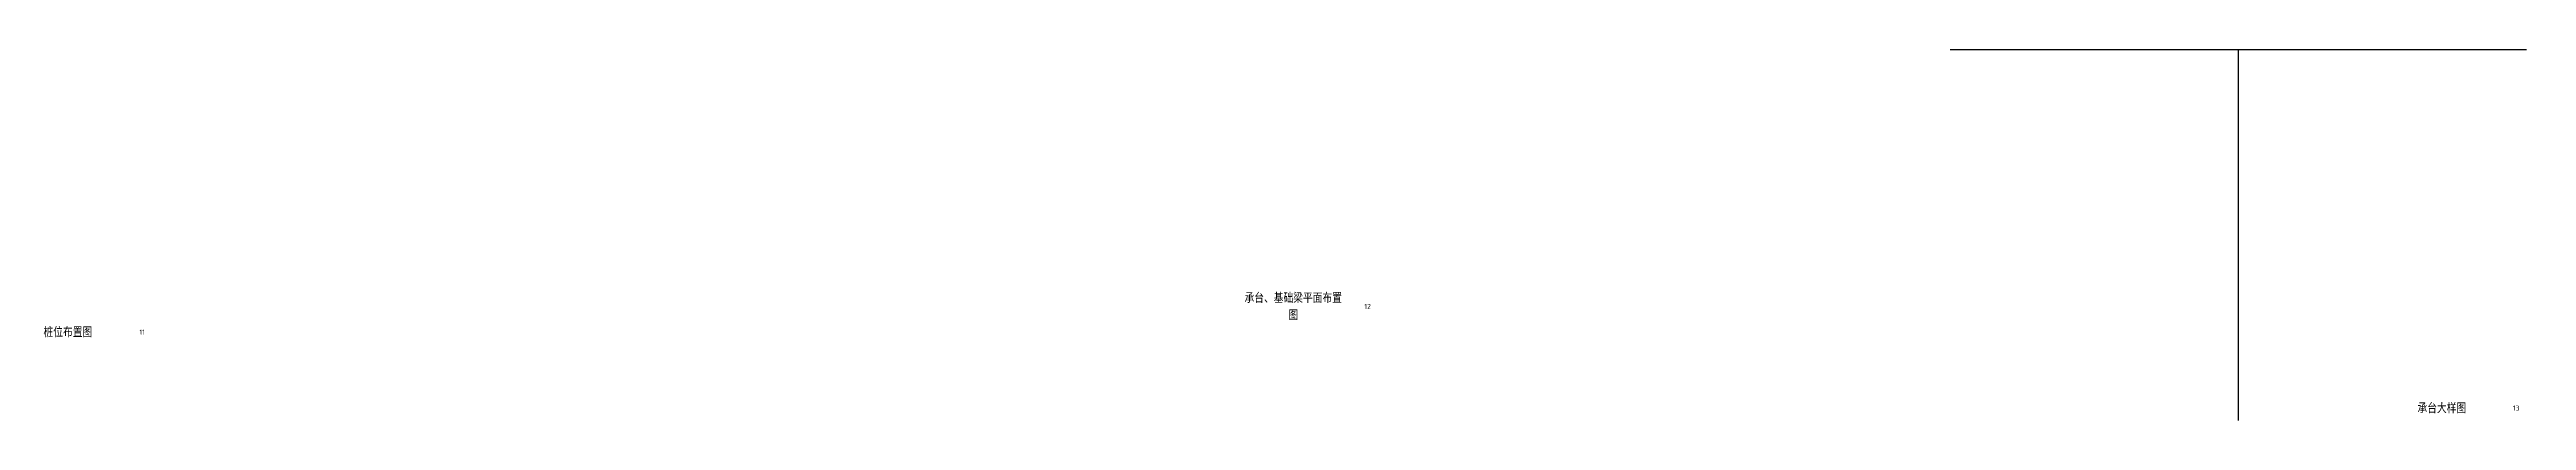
# Model space of a CAD drawing. Extents: x -1828 to 587, y 10 to 371.
import ezdxf

# ---------------------------------------------------------------- set-up
doc = ezdxf.new("R2010")
doc.units = 0
doc.header["$LTSCALE"] = 3
doc.header["$MEASUREMENT"] = 0
doc.styles.get("Standard").update_dxf_attribs({"font": 'gbenor.shx', "bigfont": 'gbcbig.shx'})

msp = doc.modelspace()

# ---------------------------------------------------------------- linework, layer by layer
at = {"layer": 'Defpoints'}
for p, q in [((25, 371.5), (587, 371.5)), ((306, 371.5), (306, 10))]:
    msp.add_line(p, q, dxfattribs=at)

# ---------------------------------------------------------------- texts
at = {"attachment_point": 5}
for s, insert, char_height, width in [('承台、基础梁平面布置图', (-615.4, 121.1), 10, 95), ('12', (-542.9, 121.1), 5, 20.02), ('桩位布置图', (-1810.2, 96.1), 10, 95), ('11', (-1737.7, 96.1), 5, 20.02), ('承台大样图', (504.5, 22), 10, 95), ('13', (577, 22), 5, 20.02)]:
    msp.add_mtext(s, dxfattribs=dict(at, insert=insert, char_height=char_height, width=width))

doc.saveas('drawing.dxf')
